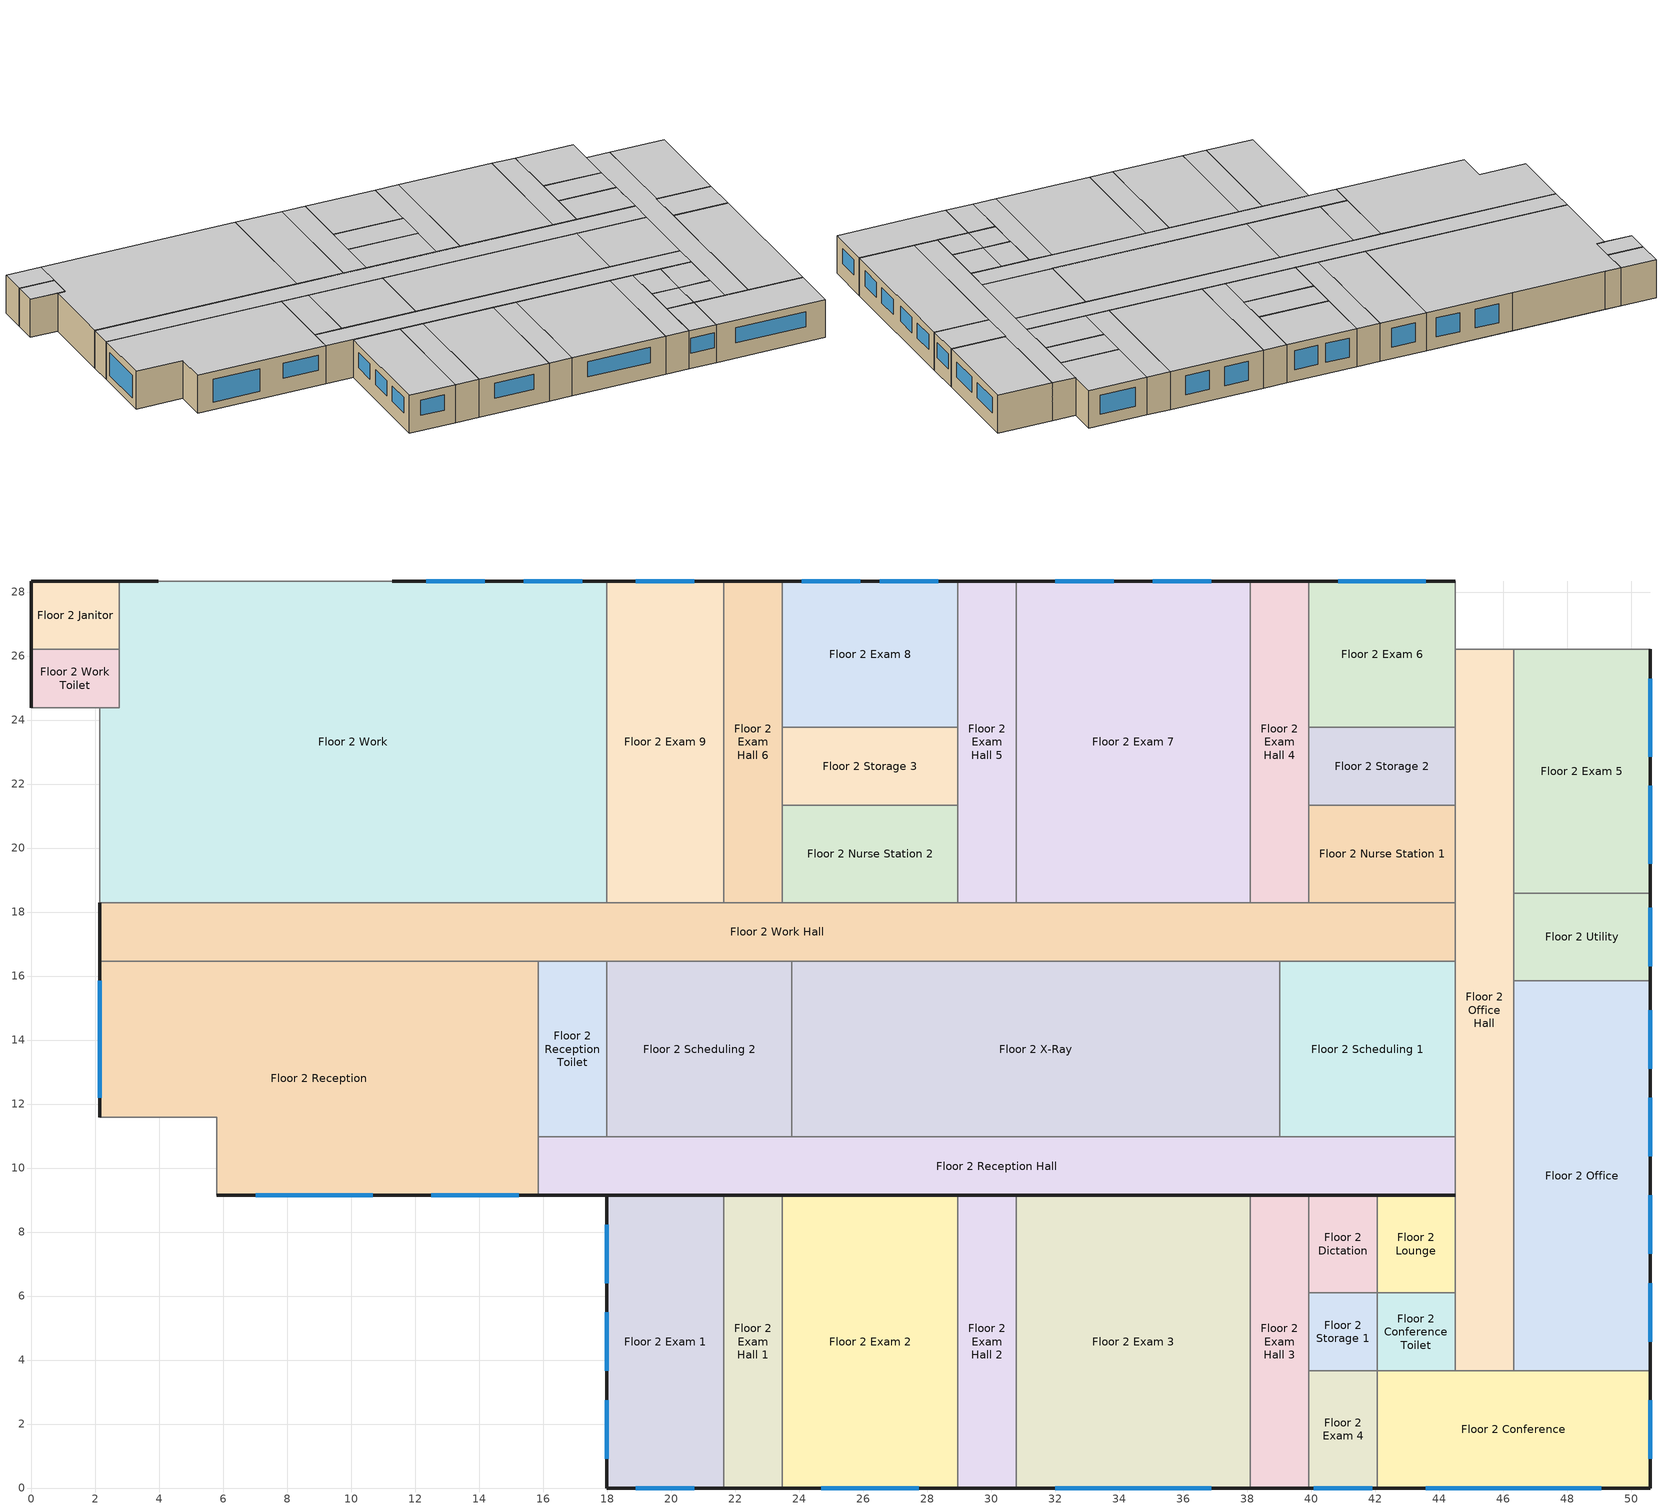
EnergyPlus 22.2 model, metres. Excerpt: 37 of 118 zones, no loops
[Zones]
Floor 2 Work Hall
 floor adiabatic (INT-FLOOR-TOPSIDE): 2.13,16.46 2.13,18.29 44.5,18.29 44.5,16.46 z3.05
 wall outside (Steel Frame Non-res Ext Wall): 2.13,18.29 2.13,16.46 z3.05:6.1
 wall adiabatic (int-walls): 2.13,16.46 44.5,16.46 44.5,18.29 2.13,18.29 z3.05:6.1
 ceiling adiabatic (INT-FLOOR-UNDERSIDE): 44.5,16.46 44.5,18.29 2.13,18.29 2.13,16.46 z6.1
Floor 2 Storage 2
 floor adiabatic (INT-FLOOR-TOPSIDE): 44.5,23.77 44.5,21.34 39.93,21.34 39.93,23.77 z3.05
 wall adiabatic (int-walls): 44.5,21.34 44.5,23.77 39.93,23.77 39.93,21.34 44.5,21.34 z3.05:6.1
 ceiling adiabatic (INT-FLOOR-UNDERSIDE): 44.5,23.77 39.93,23.77 39.93,21.34 44.5,21.34 z6.1
Floor 2 Storage 3
 floor adiabatic (INT-FLOOR-TOPSIDE): 28.96,21.34 23.47,21.34 23.47,23.77 28.96,23.77 z3.05
 wall adiabatic (int-walls): 23.47,23.77 23.47,21.34 28.96,21.34 28.96,23.77 23.47,23.77 z3.05:6.1
 ceiling adiabatic (INT-FLOOR-UNDERSIDE): 23.47,21.34 28.96,21.34 28.96,23.77 23.47,23.77 z6.1
Floor 2 Exam 6
 floor adiabatic (INT-FLOOR-TOPSIDE): 39.93,23.77 39.93,28.35 44.5,28.35 44.5,23.77 z3.05
 wall outside (Steel Frame Non-res Ext Wall): 44.5,28.35 39.93,28.35 z3.05:6.1
 wall adiabatic (int-walls): 39.93,28.35 39.93,23.77 44.5,23.77 44.5,26.21 z3.05:6.1
 wall to NE Stair (int-walls): 44.5,26.21 44.5,28.35 z3.05:6.1
 window (Window Non-res Fixed): 43.59,28.35 40.84,28.35 z3.96:5.49
 ceiling adiabatic (INT-FLOOR-UNDERSIDE): 39.93,23.77 44.5,23.77 44.5,28.35 39.93,28.35 z6.1
Floor 2 Reception Toilet
 floor adiabatic (INT-FLOOR-TOPSIDE): 17.98,16.46 17.98,10.97 15.85,10.97 15.85,16.46 z3.05
 wall adiabatic (int-walls): 17.98,10.97 17.98,16.46 15.85,16.46 15.85,10.97 17.98,10.97 z3.05:6.1
 ceiling adiabatic (INT-FLOOR-UNDERSIDE): 15.85,16.46 15.85,10.97 17.98,10.97 17.98,16.46 z6.1
Floor 2 Dictation
 floor adiabatic (INT-FLOOR-TOPSIDE): 42.06,6.1 39.93,6.1 39.93,9.14 42.06,9.14 z3.05
 wall adiabatic (int-walls): 39.93,6.1 42.06,6.1 42.06,9.14 39.93,9.14 39.93,6.1 z3.05:6.1
 ceiling adiabatic (INT-FLOOR-UNDERSIDE): 39.93,6.1 42.06,6.1 42.06,9.14 39.93,9.14 z6.1
Floor 2 Exam Hall 5
 floor adiabatic (INT-FLOOR-TOPSIDE): 28.96,18.29 28.96,28.35 30.78,28.35 30.78,18.29 z3.05
 wall outside (Steel Frame Non-res Ext Wall): 30.78,28.35 28.96,28.35 z3.05:6.1
 wall adiabatic (int-walls): 28.96,28.35 28.96,18.29 30.78,18.29 30.78,28.35 z3.05:6.1
 ceiling adiabatic (INT-FLOOR-UNDERSIDE): 28.96,18.29 30.78,18.29 30.78,28.35 28.96,28.35 z6.1
Floor 2 Exam 2
 floor adiabatic (INT-FLOOR-TOPSIDE): 23.47,9.14 28.96,9.14 28.96,0 23.47,0 z3.05
 wall outside (Steel Frame Non-res Ext Wall): 23.47,0 28.96,0 z3.05:6.1
 wall adiabatic (int-walls): 28.96,0 28.96,9.14 23.47,9.14 23.47,0 z3.05:6.1
 window (Window Non-res Fixed): 24.69,0 27.74,0 z4.27:5.49
 ceiling adiabatic (INT-FLOOR-UNDERSIDE): 28.96,0 28.96,9.14 23.47,9.14 23.47,0 z6.1
Floor 2 Conference Toilet
 floor adiabatic (INT-FLOOR-TOPSIDE): 44.5,6.1 44.5,3.66 42.06,3.66 42.06,6.1 z3.05
 wall adiabatic (int-walls): 42.06,3.66 44.5,3.66 44.5,6.1 42.06,6.1 42.06,3.66 z3.05:6.1
 ceiling adiabatic (INT-FLOOR-UNDERSIDE): 44.5,3.66 44.5,6.1 42.06,6.1 42.06,3.66 z6.1
Floor 2 Exam 3
 floor adiabatic (INT-FLOOR-TOPSIDE): 38.1,0 30.78,0 30.78,9.14 38.1,9.14 z3.05
 wall outside (Steel Frame Non-res Ext Wall): 30.78,0 38.1,0 z3.05:6.1
 wall adiabatic (int-walls): 38.1,0 38.1,9.14 30.78,9.14 30.78,0 z3.05:6.1
 window (Window Non-res Fixed): 32,0 36.88,0 z4.27:5.49
 ceiling adiabatic (INT-FLOOR-UNDERSIDE): 30.78,0 38.1,0 38.1,9.14 30.78,9.14 z6.1
Floor 2 Reception
 floor adiabatic (INT-FLOOR-TOPSIDE): 2.13,16.46 15.85,16.46 15.85,9.14 5.79,9.14 5.79,11.58 2.13,11.58 z3.05
 wall outside (Steel Frame Non-res Ext Wall): 5.79,9.14 15.85,9.14 / 2.13,16.46 2.13,11.58 z3.05:6.1
 wall to SW Stair (int-walls): 2.13,11.58 5.79,11.58 5.79,9.14 z3.05:6.1
 wall adiabatic (int-walls): 15.85,9.14 15.85,16.46 2.13,16.46 z3.05:6.1
 window (Window Non-res Fixed): 2.13,15.85 2.13,12.19 / 7.01,9.14 10.67,9.14 z3.66:5.49; 12.5,9.14 15.24,9.14 z4.27:5.49
 ceiling adiabatic (INT-FLOOR-UNDERSIDE): 2.13,16.46 2.13,11.58 5.79,11.58 5.79,9.14 15.85,9.14 15.85,16.46 z6.1
Floor 2 X-Ray
 floor adiabatic (INT-FLOOR-TOPSIDE): 23.77,10.97 23.77,16.46 39.01,16.46 39.01,10.97 z3.05
 wall adiabatic (int-walls): 39.01,16.46 23.77,16.46 23.77,10.97 39.01,10.97 39.01,16.46 z3.05:6.1
 ceiling adiabatic (INT-FLOOR-UNDERSIDE): 39.01,10.97 39.01,16.46 23.77,16.46 23.77,10.97 z6.1
Floor 2 Janitor
 floor adiabatic (INT-FLOOR-TOPSIDE): 0,26.21 0,28.35 2.74,28.35 2.74,26.21 z3.05
 wall outside (Steel Frame Non-res Ext Wall): 2.74,28.35 0,28.35 0,26.21 z3.05:6.1
 wall adiabatic (int-walls): 0,26.21 2.74,26.21 2.74,28.35 z3.05:6.1
 ceiling adiabatic (INT-FLOOR-UNDERSIDE): 0,28.35 0,26.21 2.74,26.21 2.74,28.35 z6.1
Floor 2 Utility
 floor adiabatic (INT-FLOOR-TOPSIDE): 46.33,18.59 50.6,18.59 50.6,15.85 46.33,15.85 z3.05
 wall outside (Steel Frame Non-res Ext Wall): 50.6,15.85 50.6,18.59 z3.05:6.1
 wall adiabatic (int-walls): 50.6,18.59 46.33,18.59 46.33,15.85 50.6,15.85 z3.05:6.1
 window (Window Non-res Fixed): 50.6,16.31 50.6,18.14 z4.27:5.49
 ceiling adiabatic (INT-FLOOR-UNDERSIDE): 50.6,18.59 46.33,18.59 46.33,15.85 50.6,15.85 z6.1
Floor 2 Office
 floor adiabatic (INT-FLOOR-TOPSIDE): 50.6,15.85 50.6,3.66 46.33,3.66 46.33,15.85 z3.05
 wall outside (Steel Frame Non-res Ext Wall): 50.6,3.66 50.6,15.85 z3.05:6.1
 wall adiabatic (int-walls): 50.6,15.85 46.33,15.85 46.33,3.66 50.6,3.66 z3.05:6.1
 window (Window Non-res Fixed): 50.6,7.32 50.6,9.14 z4.25:5.47; 50.6,10.36 50.6,12.19 / 50.6,4.57 50.6,6.4 / 50.6,13.11 50.6,14.94 z4.27:5.49
 ceiling adiabatic (INT-FLOOR-UNDERSIDE): 46.33,3.66 50.6,3.66 50.6,15.85 46.33,15.85 z6.1
Floor 2 Work Toilet
 floor adiabatic (INT-FLOOR-TOPSIDE): 0,24.38 0,26.21 2.74,26.21 2.74,24.38 z3.05
 wall outside (Steel Frame Non-res Ext Wall): 0,26.21 0,24.38 z3.05:6.1
 wall adiabatic (int-walls): 2.13,24.38 2.74,24.38 2.74,26.21 0,26.21 z3.05:6.1
 wall to NW Elevator (int-walls): 0,24.38 2.13,24.38 z3.05:6.1
 ceiling adiabatic (INT-FLOOR-UNDERSIDE): 0,24.38 2.74,24.38 2.74,26.21 0,26.21 z6.1
Floor 2 Exam Hall 2
 floor adiabatic (INT-FLOOR-TOPSIDE): 28.96,0 28.96,9.14 30.78,9.14 30.78,0 z3.05
 wall outside (Steel Frame Non-res Ext Wall): 28.96,0 30.78,0 z3.05:6.1
 wall adiabatic (int-walls): 30.78,0 30.78,9.14 28.96,9.14 28.96,0 z3.05:6.1
 ceiling adiabatic (INT-FLOOR-UNDERSIDE): 30.78,9.14 28.96,9.14 28.96,0 30.78,0 z6.1
Floor 2 Lounge
 floor adiabatic (INT-FLOOR-TOPSIDE): 44.5,9.14 44.5,6.1 42.06,6.1 42.06,9.14 z3.05
 wall adiabatic (int-walls): 44.5,9.14 42.06,9.14 42.06,6.1 44.5,6.1 44.5,9.14 z3.05:6.1
 ceiling adiabatic (INT-FLOOR-UNDERSIDE): 44.5,6.1 44.5,9.14 42.06,9.14 42.06,6.1 z6.1
Floor 2 Work
 floor adiabatic (INT-FLOOR-TOPSIDE): 17.98,28.35 17.98,18.29 2.13,18.29 2.13,24.38 2.74,24.38 2.74,28.35 z3.05
 wall outside (Steel Frame Non-res Ext Wall): 17.98,28.35 11.28,28.35 / 3.96,28.35 2.74,28.35 z3.05:6.1
 wall adiabatic (int-walls): 2.74,28.35 2.74,24.38 2.13,24.38 / 2.13,18.29 17.98,18.29 17.98,28.35 z3.05:6.1
 wall to NW Elevator (int-walls): 2.13,24.38 2.13,18.29 z3.05:6.1
 wall to NW Stair (int-walls): 11.28,28.35 3.96,28.35 z3.05:6.1
 window (Window Non-res Fixed): 17.22,28.35 15.39,28.35 / 14.17,28.35 12.34,28.35 z3.96:5.49
 ceiling adiabatic (INT-FLOOR-UNDERSIDE): 2.13,18.29 17.98,18.29 17.98,28.35 2.74,28.35 2.74,24.38 2.13,24.38 z6.1
Floor 2 Exam 4
 floor adiabatic (INT-FLOOR-TOPSIDE): 42.06,0 39.93,0 39.93,3.66 42.06,3.66 z3.05
 wall outside (Steel Frame Non-res Ext Wall): 39.93,0 42.06,0 z3.05:6.1
 wall adiabatic (int-walls): 42.06,0 42.06,3.66 39.93,3.66 39.93,0 z3.05:6.1
 window (Window Non-res Fixed): 40.08,0 41.91,0 z4.27:5.49
 ceiling adiabatic (INT-FLOOR-UNDERSIDE): 39.93,0 42.06,0 42.06,3.66 39.93,3.66 z6.1
Floor 2 Nurse Station 1
 floor adiabatic (INT-FLOOR-TOPSIDE): 44.5,18.29 39.93,18.29 39.93,21.34 44.5,21.34 z3.05
 wall adiabatic (int-walls): 39.93,21.34 39.93,18.29 44.5,18.29 44.5,21.34 39.93,21.34 z3.05:6.1
 ceiling adiabatic (INT-FLOOR-UNDERSIDE): 39.93,21.34 39.93,18.29 44.5,18.29 44.5,21.34 z6.1
Floor 2 Scheduling 2
 floor adiabatic (INT-FLOOR-TOPSIDE): 17.98,16.46 23.77,16.46 23.77,10.97 17.98,10.97 z3.05
 wall adiabatic (int-walls): 17.98,10.97 23.77,10.97 23.77,16.46 17.98,16.46 17.98,10.97 z3.05:6.1
 ceiling adiabatic (INT-FLOOR-UNDERSIDE): 17.98,10.97 23.77,10.97 23.77,16.46 17.98,16.46 z6.1
Floor 2 Exam 9
 floor adiabatic (INT-FLOOR-TOPSIDE): 17.98,28.35 21.64,28.35 21.64,18.29 17.98,18.29 z3.05
 wall outside (Steel Frame Non-res Ext Wall): 21.64,28.35 17.98,28.35 z3.05:6.1
 wall adiabatic (int-walls): 17.98,28.35 17.98,18.29 21.64,18.29 21.64,28.35 z3.05:6.1
 window (Window Non-res Fixed): 20.73,28.35 18.9,28.35 z3.96:5.49
 ceiling adiabatic (INT-FLOOR-UNDERSIDE): 17.98,28.35 17.98,18.29 21.64,18.29 21.64,28.35 z6.1
Floor 2 Nurse Station 2
 floor adiabatic (INT-FLOOR-TOPSIDE): 28.96,21.34 28.96,18.29 23.47,18.29 23.47,21.34 z3.05
 wall adiabatic (int-walls): 23.47,18.29 28.96,18.29 28.96,21.34 23.47,21.34 23.47,18.29 z3.05:6.1
 ceiling adiabatic (INT-FLOOR-UNDERSIDE): 28.96,21.34 23.47,21.34 23.47,18.29 28.96,18.29 z6.1
Floor 2 Exam 8
 floor adiabatic (INT-FLOOR-TOPSIDE): 28.96,28.35 28.96,23.77 23.47,23.77 23.47,28.35 z3.05
 wall outside (Steel Frame Non-res Ext Wall): 28.96,28.35 23.47,28.35 z3.05:6.1
 wall adiabatic (int-walls): 23.47,28.35 23.47,23.77 28.96,23.77 28.96,28.35 z3.05:6.1
 window (Window Non-res Fixed): 25.91,28.35 24.08,28.35 / 28.35,28.35 26.52,28.35 z3.96:5.49
 ceiling adiabatic (INT-FLOOR-UNDERSIDE): 28.96,23.77 28.96,28.35 23.47,28.35 23.47,23.77 z6.1
Floor 2 Exam Hall 3
 floor adiabatic (INT-FLOOR-TOPSIDE): 39.93,0 38.1,0 38.1,9.14 39.93,9.14 z3.05
 wall outside (Steel Frame Non-res Ext Wall): 38.1,0 39.93,0 z3.05:6.1
 wall adiabatic (int-walls): 39.93,0 39.93,9.14 38.1,9.14 38.1,0 z3.05:6.1
 ceiling adiabatic (INT-FLOOR-UNDERSIDE): 39.93,9.14 38.1,9.14 38.1,0 39.93,0 z6.1
Floor 2 Reception Hall
 floor adiabatic (INT-FLOOR-TOPSIDE): 15.85,10.97 44.5,10.97 44.5,9.14 15.85,9.14 z3.05
 wall outside (Steel Frame Non-res Ext Wall): 15.85,9.14 44.5,9.14 z3.05:6.1
 wall adiabatic (int-walls): 44.5,9.14 44.5,10.97 15.85,10.97 15.85,9.14 z3.05:6.1
 ceiling adiabatic (INT-FLOOR-UNDERSIDE): 15.85,9.14 44.5,9.14 44.5,10.97 15.85,10.97 z6.1
Floor 2 Conference
 floor adiabatic (INT-FLOOR-TOPSIDE): 42.06,3.66 50.6,3.66 50.6,0 42.06,0 z3.05
 wall outside (Steel Frame Non-res Ext Wall): 42.06,0 50.6,0 50.6,3.66 z3.05:6.1
 wall adiabatic (int-walls): 50.6,3.66 42.06,3.66 42.06,0 z3.05:6.1
 window (Window Non-res Fixed): 43.59,0 49.07,0 / 50.6,0.91 50.6,2.74 z4.27:5.49
 ceiling adiabatic (INT-FLOOR-UNDERSIDE): 42.06,3.66 42.06,0 50.6,0 50.6,3.66 z6.1
Floor 2 Scheduling 1
 floor adiabatic (INT-FLOOR-TOPSIDE): 44.5,10.97 39.01,10.97 39.01,16.46 44.5,16.46 z3.05
 wall adiabatic (int-walls): 44.5,16.46 39.01,16.46 39.01,10.97 44.5,10.97 44.5,16.46 z3.05:6.1
 ceiling adiabatic (INT-FLOOR-UNDERSIDE): 44.5,10.97 44.5,16.46 39.01,16.46 39.01,10.97 z6.1
Floor 2 Exam Hall 1
 floor adiabatic (INT-FLOOR-TOPSIDE): 21.64,9.14 23.47,9.14 23.47,0 21.64,0 z3.05
 wall outside (Steel Frame Non-res Ext Wall): 21.64,0 23.47,0 z3.05:6.1
 wall adiabatic (int-walls): 23.47,0 23.47,9.14 21.64,9.14 21.64,0 z3.05:6.1
 ceiling adiabatic (INT-FLOOR-UNDERSIDE): 23.47,9.14 21.64,9.14 21.64,0 23.47,0 z6.1
Floor 2 Exam Hall 6
 floor adiabatic (INT-FLOOR-TOPSIDE): 21.64,28.35 23.47,28.35 23.47,18.29 21.64,18.29 z3.05
 wall outside (Steel Frame Non-res Ext Wall): 23.47,28.35 21.64,28.35 z3.05:6.1
 wall adiabatic (int-walls): 21.64,28.35 21.64,18.29 23.47,18.29 23.47,28.35 z3.05:6.1
 ceiling adiabatic (INT-FLOOR-UNDERSIDE): 23.47,28.35 21.64,28.35 21.64,18.29 23.47,18.29 z6.1
Floor 2 Exam 1
 floor adiabatic (INT-FLOOR-TOPSIDE): 17.98,9.14 21.64,9.14 21.64,0 17.98,0 z3.05
 wall outside (Steel Frame Non-res Ext Wall): 17.98,9.14 17.98,0 21.64,0 z3.05:6.1
 wall adiabatic (int-walls): 21.64,0 21.64,9.14 17.98,9.14 z3.05:6.1
 window (Window Non-res Fixed): 17.98,2.74 17.98,0.91 / 17.98,8.23 17.98,6.4 / 17.98,5.49 17.98,3.66 / 18.9,0 20.73,0 z4.27:5.49
 ceiling adiabatic (INT-FLOOR-UNDERSIDE): 21.64,0 21.64,9.14 17.98,9.14 17.98,0 z6.1
Floor 2 Office Hall
 floor adiabatic (INT-FLOOR-TOPSIDE): 44.5,3.66 44.5,26.21 46.33,26.21 46.33,3.66 z3.05
 wall adiabatic (int-walls): 44.5,26.21 44.5,3.66 46.33,3.66 46.33,26.21 z3.05:6.1
 wall to NE Stair (int-walls): 46.33,26.21 44.5,26.21 z3.05:6.1
 ceiling adiabatic (INT-FLOOR-UNDERSIDE): 46.33,3.66 46.33,26.21 44.5,26.21 44.5,3.66 z6.1
Floor 2 Exam 5
 floor adiabatic (INT-FLOOR-TOPSIDE): 46.33,18.59 46.33,26.21 50.6,26.21 50.6,18.59 z3.05
 wall outside (Steel Frame Non-res Ext Wall): 50.6,18.59 50.6,26.21 z3.05:6.1
 wall adiabatic (int-walls): 46.33,26.21 46.33,18.59 50.6,18.59 z3.05:6.1
 wall to NE Stair (int-walls): 50.6,26.21 46.33,26.21 z3.05:6.1
 window (Window Non-res Fixed): 50.6,22.86 50.6,25.3 / 50.6,19.51 50.6,21.95 z4.27:5.49
 ceiling adiabatic (INT-FLOOR-UNDERSIDE): 50.6,26.21 46.33,26.21 46.33,18.59 50.6,18.59 z6.1
Floor 2 Storage 1
 floor adiabatic (INT-FLOOR-TOPSIDE): 39.93,6.1 42.06,6.1 42.06,3.66 39.93,3.66 z3.05
 wall adiabatic (int-walls): 42.06,3.66 42.06,6.1 39.93,6.1 39.93,3.66 42.06,3.66 z3.05:6.1
 ceiling adiabatic (INT-FLOOR-UNDERSIDE): 42.06,6.1 39.93,6.1 39.93,3.66 42.06,3.66 z6.1
Floor 2 Exam Hall 4
 floor adiabatic (INT-FLOOR-TOPSIDE): 38.1,18.29 38.1,28.35 39.93,28.35 39.93,18.29 z3.05
 wall outside (Steel Frame Non-res Ext Wall): 39.93,28.35 38.1,28.35 z3.05:6.1
 wall adiabatic (int-walls): 38.1,28.35 38.1,18.29 39.93,18.29 39.93,28.35 z3.05:6.1
 ceiling adiabatic (INT-FLOOR-UNDERSIDE): 38.1,18.29 39.93,18.29 39.93,28.35 38.1,28.35 z6.1
Floor 2 Exam 7
 floor adiabatic (INT-FLOOR-TOPSIDE): 30.78,28.35 38.1,28.35 38.1,18.29 30.78,18.29 z3.05
 wall outside (Steel Frame Non-res Ext Wall): 38.1,28.35 30.78,28.35 z3.05:6.1
 wall adiabatic (int-walls): 30.78,28.35 30.78,18.29 38.1,18.29 38.1,28.35 z3.05:6.1
 window (Window Non-res Fixed): 36.88,28.35 35.05,28.35 / 33.83,28.35 32,28.35 z3.96:5.49
 ceiling adiabatic (INT-FLOOR-UNDERSIDE): 30.78,18.29 38.1,18.29 38.1,28.35 30.78,28.35 z6.1
[Building]
Ref Bldg OutPatient New2004_v1.3_5.0: Loads convergence tolerance value=0.04; Maximum number of warmup days=25; Minimum number of warmup days=6; North axis=0; Solar distribution=FullInteriorAndExterior; Temperature convergence tolerance value=0.2; Terrain=City
[Site:GroundTemperature:BuildingSurface]
19.527, 19.502, 19.536, 19.598, 20.002, 21.64, 22.225, 22.375, 21.449, 20.121, 19.802, 19.633
[Site:Location]
USA IL-CHICAGO-OHARE: Elevation=190; Latitude=41.77; Longitude=-87.75; Time zone=-6
[Site:WaterMainsTemperature]
Annual average outdoor air temperature=9.69; Calculation method=Correlation; Maximum difference in monthly average outdoor air temperatures=28.1
[SizingPeriod:DesignDay] Barometric pressure=99063; Day of month=21; Daylight saving time indicator=No; Humidity condition type=WetBulb; Rain indicator=No; Snow indicator=No; Solar model indicator=ASHRAEClearSky
Name | Daily dry bulb temperature range | Day type | Maximum dry bulb temperature | Month | Sky clearness | Wetbulb or dewpoint at maximum dry bulb | Wind direction | Wind speed
CHICAGO Ann Clg .4% Condns WB=>MDB | 10.7 | SummerDesignDay | 31.2 | 7 | 1 | 25.5 | 230 | 5.3
CHICAGO Ann Htg 99.6% Condns DB | 0 | WinterDesignDay | -20.6 | 1 | 0 | -20.6 | 270 | 4.9
[Construction]
INT-FLOOR-TOPSIDE: MAT-CC05 4 HW CONCRETE, CP02 CARPET PAD
INT-FLOOR-UNDERSIDE: CP02 CARPET PAD, MAT-CC05 4 HW CONCRETE
InteriorFurnishings: Std Wood 6inch
Steel Frame Non-res Ext Wall: Wood Siding, Steel Frame NonRes Wall Insulation, 1/2IN Gypsum
Window Non-res Fixed: NonRes Fixed Assembly Window
int-walls: 1/2IN Gypsum, 1/2IN Gypsum
[Material] Thermal absorptance=0.9
Name | Conductivity | Density | Roughness | Solar absorptance | Specific heat | Thickness | Visible absorptance
1/2IN Gypsum | 0.16 | 784.9 | Smooth | 0.92 | 830 | 0.0127 | 0.92
MAT-CC05 4 HW CONCRETE | 1.311 | 2240 | Rough | 0.7 | 836.8 | 0.1016 | 0.7
Std Wood 6inch | 0.12 | 540 | MediumSmooth | 0.7 | 1210 | 0.15 | 0.7
Steel Frame NonRes Wall Insulation | 0.049 | 265 | MediumRough | 0.7 | 836.8 | 0.0870565 | 0.7
Wood Siding | 0.11 | 544.62 | MediumSmooth | 0.78 | 1210 | 0.01 | 0.78
[Material:NoMass]
CP02 CARPET PAD: Roughness=VeryRough; Solar absorptance=0.7; Thermal absorptance=0.9; Thermal resistance=0.2165; Visible absorptance=0.8
[WindowMaterial:SimpleGlazingSystem]
NonRes Fixed Assembly Window: Solar heat gain coefficient=0.39; U factor=3.23646
[ElectricEquipment] Fraction latent=0
Name | Design level calculation method | End use subcategory | Fraction lost | Fraction radiant | Schedule | Watts per zone floor area | Zone or zonelist or space or spacelist | Design level
Floor 2 Conference Toilet_PlugMisc_Equip | Watts/Area | General | 0.7 | 0.3 | BLDG_EQUIP_SCH | 4.31 | Floor 2 Conference Toilet
Floor 2 Conference Toilet_ZoneExhaustFans | EquipmentLevel | Zone Exhaust Fans | 1 | 0 | AHU-2_Fan_Sch |  | Floor 2 Conference Toilet | 18.6169
Floor 2 Conference_PlugMisc_Equip | Watts/Area | General | 0 | 0.5 | BLDG_EQUIP_SCH | 10.76 | Floor 2 Conference
Floor 2 Dictation_PlugMisc_Equip | Watts/Area | General | 0 | 0.5 | BLDG_EQUIP_SCH | 11.84 | Floor 2 Dictation
Floor 2 Exam 1_PlugMisc_Equip | Watts/Area | General | 0 | 0.5 | BLDG_EQUIP_SCH | 11.84 | Floor 2 Exam 1
Floor 2 Exam 2_PlugMisc_Equip | Watts/Area | General | 0 | 0.5 | BLDG_EQUIP_SCH | 11.84 | Floor 2 Exam 2
Floor 2 Exam 3_PlugMisc_Equip | Watts/Area | General | 0 | 0.5 | BLDG_EQUIP_SCH | 11.84 | Floor 2 Exam 3
Floor 2 Exam 4_PlugMisc_Equip | Watts/Area | General | 0 | 0.5 | BLDG_EQUIP_SCH | 11.84 | Floor 2 Exam 4
Floor 2 Exam 5_PlugMisc_Equip | Watts/Area | General | 0 | 0.5 | BLDG_EQUIP_SCH | 11.84 | Floor 2 Exam 5
Floor 2 Exam 6_PlugMisc_Equip | Watts/Area | General | 0 | 0.5 | BLDG_EQUIP_SCH | 11.84 | Floor 2 Exam 6
Floor 2 Exam 7_PlugMisc_Equip | Watts/Area | General | 0 | 0.5 | BLDG_EQUIP_SCH | 11.84 | Floor 2 Exam 7
Floor 2 Exam 8_PlugMisc_Equip | Watts/Area | General | 0 | 0.5 | BLDG_EQUIP_SCH | 11.84 | Floor 2 Exam 8
Floor 2 Exam 9_PlugMisc_Equip | Watts/Area | General | 0 | 0.5 | BLDG_EQUIP_SCH | 11.84 | Floor 2 Exam 9
Floor 2 Exam Hall 1_PlugMisc_Equip | Watts/Area | General | 0 | 0.5 | BLDG_EQUIP_SCH | 4.31 | Floor 2 Exam Hall 1
Floor 2 Exam Hall 2_PlugMisc_Equip | Watts/Area | General | 0 | 0.5 | BLDG_EQUIP_SCH | 4.31 | Floor 2 Exam Hall 2
Floor 2 Exam Hall 3_PlugMisc_Equip | Watts/Area | General | 0 | 0.5 | BLDG_EQUIP_SCH | 4.31 | Floor 2 Exam Hall 3
Floor 2 Exam Hall 4_PlugMisc_Equip | Watts/Area | General | 0 | 0.5 | BLDG_EQUIP_SCH | 4.31 | Floor 2 Exam Hall 4
Floor 2 Exam Hall 5_PlugMisc_Equip | Watts/Area | General | 0 | 0.5 | BLDG_EQUIP_SCH | 4.31 | Floor 2 Exam Hall 5
Floor 2 Exam Hall 6_PlugMisc_Equip | Watts/Area | General | 0 | 0.5 | BLDG_EQUIP_SCH | 4.31 | Floor 2 Exam Hall 6
Floor 2 Lounge_PlugMisc_Equip | Watts/Area | General | 0 | 0.5 | BLDG_EQUIP_SCH | 32.29 | Floor 2 Lounge
Floor 2 Nurse Station 1_PlugMisc_Equip | Watts/Area | General | 0 | 0.5 | BLDG_EQUIP_SCH | 21.53 | Floor 2 Nurse Station 1
Floor 2 Nurse Station 2_PlugMisc_Equip | Watts/Area | General | 0 | 0.5 | BLDG_EQUIP_SCH | 21.53 | Floor 2 Nurse Station 2
Floor 2 Office Hall_PlugMisc_Equip | Watts/Area | General | 0 | 0.5 | BLDG_EQUIP_SCH | 4.31 | Floor 2 Office Hall
Floor 2 Office_PlugMisc_Equip | Watts/Area | General | 0 | 0.5 | BLDG_EQUIP_SCH | 11.84 | Floor 2 Office
Floor 2 Reception Hall_PlugMisc_Equip | Watts/Area | General | 0 | 0.5 | BLDG_EQUIP_SCH | 4.31 | Floor 2 Reception Hall
Floor 2 Reception Toilet_PlugMisc_Equip | Watts/Area | General | 0.7 | 0.3 | BLDG_EQUIP_SCH | 4.31 | Floor 2 Reception Toilet
Floor 2 Reception Toilet_ZoneExhaustFans | EquipmentLevel | Zone Exhaust Fans | 1 | 0 | AHU-2_Fan_Sch |  | Floor 2 Reception Toilet | 36.6531
Floor 2 Reception_PlugMisc_Equip | Watts/Area | General | 0 | 0.5 | BLDG_EQUIP_SCH | 11.84 | Floor 2 Reception
Floor 2 Scheduling 1_PlugMisc_Equip | Watts/Area | General | 0 | 0.5 | BLDG_EQUIP_SCH | 11.84 | Floor 2 Scheduling 1
Floor 2 Scheduling 2_PlugMisc_Equip | Watts/Area | General | 0 | 0.5 | BLDG_EQUIP_SCH | 11.84 | Floor 2 Scheduling 2
Floor 2 Utility_PlugMisc_Equip | Watts/Area | General | 0.7 | 0.3 | BLDG_EQUIP_SCH | 1.08 | Floor 2 Utility
Floor 2 Work Hall_PlugMisc_Equip | Watts/Area | General | 0 | 0.5 | BLDG_EQUIP_SCH | 4.31 | Floor 2 Work Hall
Floor 2 Work Toilet_PlugMisc_Equip | Watts/Area | General | 0.7 | 0.3 | BLDG_EQUIP_SCH | 4.31 | Floor 2 Work Toilet
Floor 2 Work Toilet_ZoneExhaustFans | EquipmentLevel | Zone Exhaust Fans | 1 | 0 | AHU-2_Fan_Sch |  | Floor 2 Work Toilet | 15.7101
Floor 2 Work_PlugMisc_Equip | Watts/Area | General | 0 | 0.5 | BLDG_EQUIP_SCH | 11.84 | Floor 2 Work
Floor 2 X-Ray_PlugMisc_Equip | EquipmentLevel | General | 0 | 0.5 | RADIOLOGY_EQUIP_SCH |  | Floor 2 X-Ray | 1172.3
[Exterior:Lights]
Exterior Facade Lighting: Control option=AstronomicalClock; Design level=14095; End use subcategory=Exterior Facade Lighting; Schedule=ALWAYS_ON
[InternalMass] Construction=InteriorFurnishings
Name | Zone or zonelist | Surface area
Floor 2 Conference Internal Mass | Floor 2 Conference | 62.4308
Floor 2 Conference Toilet Internal Mass | Floor 2 Conference Toilet | 11.8916
Floor 2 Dictation Internal Mass | Floor 2 Dictation | 13.0064
Floor 2 Exam 1 Internal Mass | Floor 2 Exam 1 | 66.8902
Floor 2 Exam 2 Internal Mass | Floor 2 Exam 2 | 100.3353
Floor 2 Exam 3 Internal Mass | Floor 2 Exam 3 | 133.7804
Floor 2 Exam 4 Internal Mass | Floor 2 Exam 4 | 15.6077
Floor 2 Exam 5 Internal Mass | Floor 2 Exam 5 | 65.0321
Floor 2 Exam 6 Internal Mass | Floor 2 Exam 6 | 41.8064
Floor 2 Exam 7 Internal Mass | Floor 2 Exam 7 | 147.1584
Floor 2 Exam 8 Internal Mass | Floor 2 Exam 8 | 50.1676
Floor 2 Exam 9 Internal Mass | Floor 2 Exam 9 | 73.5792
Floor 2 Exam Hall 1 Internal Mass | Floor 2 Exam Hall 1 | 33.4451
Floor 2 Exam Hall 2 Internal Mass | Floor 2 Exam Hall 2 | 33.4451
Floor 2 Exam Hall 3 Internal Mass | Floor 2 Exam Hall 3 | 33.4451
Floor 2 Exam Hall 4 Internal Mass | Floor 2 Exam Hall 4 | 36.7896
Floor 2 Exam Hall 5 Internal Mass | Floor 2 Exam Hall 5 | 36.7896
Floor 2 Exam Hall 6 Internal Mass | Floor 2 Exam Hall 6 | 36.7896
Floor 2 Janitor Internal Mass | Floor 2 Janitor | 11.7058
Floor 2 Lounge Internal Mass | Floor 2 Lounge | 14.8645
Floor 2 Nurse Station 1 Internal Mass | Floor 2 Nurse Station 1 | 27.8709
Floor 2 Nurse Station 2 Internal Mass | Floor 2 Nurse Station 2 | 33.4451
Floor 2 Office Hall Internal Mass | Floor 2 Office Hall | 82.4979
Floor 2 Office Internal Mass | Floor 2 Office | 104.0514
Floor 2 Reception Hall Internal Mass | Floor 2 Reception Hall | 104.7946
Floor 2 Reception Internal Mass | Floor 2 Reception | 182.8332
Floor 2 Reception Toilet Internal Mass | Floor 2 Reception Toilet | 23.4116
Floor 2 Scheduling 1 Internal Mass | Floor 2 Scheduling 1 | 60.2012
Floor 2 Scheduling 2 Internal Mass | Floor 2 Scheduling 2 | 63.5457
Floor 2 Storage 1 Internal Mass | Floor 2 Storage 1 | 10.4051
Floor 2 Storage 2 Internal Mass | Floor 2 Storage 2 | 22.2967
Floor 2 Storage 3 Internal Mass | Floor 2 Storage 3 | 26.7561
Floor 2 Utility Internal Mass | Floor 2 Utility | 23.4116
Floor 2 Work Hall Internal Mass | Floor 2 Work Hall | 154.9623
Floor 2 Work Internal Mass | Floor 2 Work | 314.0123
Floor 2 Work Toilet Internal Mass | Floor 2 Work Toilet | 10.0335
Floor 2 X-Ray Internal Mass | Floor 2 X-Ray | 167.2255
[Lights] Design level calculation method=Watts/Area; End use subcategory=General; Fraction radiant=0.7; Fraction replaceable=1; Fraction visible=0.2; Return air fraction=0; Return air fraction calculated from plenum temperature=No; Schedule=BLDG_LIGHT_SCH
Name | Watts per zone floor area | Zone or zonelist or space or spacelist
Floor 2 Conference Toilet_Lights | 9.69 | Floor 2 Conference Toilet
Floor 2 Conference_Lights | 13.99 | Floor 2 Conference
Floor 2 Dictation_Lights | 11.84 | Floor 2 Dictation
Floor 2 Exam 1_Lights | 16.15 | Floor 2 Exam 1
Floor 2 Exam 2_Lights | 16.15 | Floor 2 Exam 2
Floor 2 Exam 3_Lights | 16.15 | Floor 2 Exam 3
Floor 2 Exam 4_Lights | 16.15 | Floor 2 Exam 4
Floor 2 Exam 5_Lights | 16.15 | Floor 2 Exam 5
Floor 2 Exam 6_Lights | 16.15 | Floor 2 Exam 6
Floor 2 Exam 7_Lights | 16.15 | Floor 2 Exam 7
Floor 2 Exam 8_Lights | 16.15 | Floor 2 Exam 8
Floor 2 Exam 9_Lights | 16.15 | Floor 2 Exam 9
Floor 2 Exam Hall 1_Lights | 10.76 | Floor 2 Exam Hall 1
Floor 2 Exam Hall 2_Lights | 10.76 | Floor 2 Exam Hall 2
Floor 2 Exam Hall 3_Lights | 10.76 | Floor 2 Exam Hall 3
Floor 2 Exam Hall 4_Lights | 10.76 | Floor 2 Exam Hall 4
Floor 2 Exam Hall 5_Lights | 10.76 | Floor 2 Exam Hall 5
Floor 2 Exam Hall 6_Lights | 10.76 | Floor 2 Exam Hall 6
Floor 2 Janitor_Lights | 9.69 | Floor 2 Janitor
Floor 2 Lounge_Lights | 8.61 | Floor 2 Lounge
Floor 2 Nurse Station 1_Lights | 10.76 | Floor 2 Nurse Station 1
Floor 2 Nurse Station 2_Lights | 10.76 | Floor 2 Nurse Station 2
Floor 2 Office Hall_Lights | 10.76 | Floor 2 Office Hall
Floor 2 Office_Lights | 11.84 | Floor 2 Office
Floor 2 Reception Hall_Lights | 10.76 | Floor 2 Reception Hall
Floor 2 Reception Toilet_Lights | 9.69 | Floor 2 Reception Toilet
Floor 2 Reception_Lights | 13.99 | Floor 2 Reception
Floor 2 Scheduling 1_Lights | 11.84 | Floor 2 Scheduling 1
Floor 2 Scheduling 2_Lights | 11.84 | Floor 2 Scheduling 2
Floor 2 Storage 1_Lights | 9.69 | Floor 2 Storage 1
Floor 2 Storage 2_Lights | 9.69 | Floor 2 Storage 2
Floor 2 Storage 3_Lights | 9.69 | Floor 2 Storage 3
Floor 2 Utility_Lights | 9.69 | Floor 2 Utility
Floor 2 Work Hall_Lights | 10.76 | Floor 2 Work Hall
Floor 2 Work Toilet_Lights | 9.69 | Floor 2 Work Toilet
Floor 2 Work_Lights | 11.84 | Floor 2 Work
Floor 2 X-Ray_Lights | 4.31 | Floor 2 X-Ray
[People] Activity level schedule=ACTIVITY_SCH; Air velocity schedule=AIR_VELO_SCH; Clothing insulation calculation method=ClothingInsulationSchedule; Clothing insulation schedule=CLOTHING_SCH; Enable ashrae 55 comfort warnings=No; Fraction radiant=0.3; Mean radiant temperature calculation type=ZoneAveraged; Number of people calculation method=Area/Person; Number of people schedule=BLDG_OCC_SCH; Sensible heat fraction=Autocalculate; Thermal comfort model 1 type=Fanger; Work efficiency schedule=WORK_EFF_SCH
Name | Floor area per person | Zone or zonelist or space or spacelist
Floor 2 Conference People | 2 | Floor 2 Conference
Floor 2 Dictation People | 20 | Floor 2 Dictation
Floor 2 Exam 1 People | 5 | Floor 2 Exam 1
Floor 2 Exam 2 People | 5 | Floor 2 Exam 2
Floor 2 Exam 3 People | 5 | Floor 2 Exam 3
Floor 2 Exam 4 People | 5 | Floor 2 Exam 4
Floor 2 Exam 5 People | 5 | Floor 2 Exam 5
Floor 2 Exam 6 People | 5 | Floor 2 Exam 6
Floor 2 Exam 7 People | 5 | Floor 2 Exam 7
Floor 2 Exam 8 People | 5 | Floor 2 Exam 8
Floor 2 Exam 9 People | 5 | Floor 2 Exam 9
Floor 2 Lounge People | 6.67 | Floor 2 Lounge
Floor 2 Nurse Station 1 People | 5 | Floor 2 Nurse Station 1
Floor 2 Nurse Station 2 People | 5 | Floor 2 Nurse Station 2
Floor 2 Office People | 20 | Floor 2 Office
Floor 2 Reception People | 3.33 | Floor 2 Reception
Floor 2 Scheduling 1 People | 20 | Floor 2 Scheduling 1
Floor 2 Scheduling 2 People | 20 | Floor 2 Scheduling 2
Floor 2 Work People | 20 | Floor 2 Work
Floor 2 X-Ray People | 5 | Floor 2 X-Ray
[Zone] Floor area=Autocalculate; Multiplier=1; Part of total floor area=Yes; Type=1
Floor 2 Conference; Floor 2 Conference Toilet; Floor 2 Dictation; Floor 2 Exam 1; Floor 2 Exam 2; Floor 2 Exam 3; Floor 2 Exam 4; Floor 2 Exam 5; Floor 2 Exam 6; Floor 2 Exam 7; Floor 2 Exam 8; Floor 2 Exam 9; Floor 2 Exam Hall 1; Floor 2 Exam Hall 2; Floor 2 Exam Hall 3; Floor 2 Exam Hall 4; Floor 2 Exam Hall 5; Floor 2 Exam Hall 6; Floor 2 Janitor; Floor 2 Lounge; Floor 2 Nurse Station 1; Floor 2 Nurse Station 2; Floor 2 Office; Floor 2 Office Hall; Floor 2 Reception; Floor 2 Reception Hall; Floor 2 Reception Toilet; Floor 2 Scheduling 1; Floor 2 Scheduling 2; Floor 2 Storage 1; Floor 2 Storage 2; Floor 2 Storage 3; Floor 2 Utility; Floor 2 Work; Floor 2 Work Hall; Floor 2 Work Toilet; Floor 2 X-Ray
[ZoneInfiltration:DesignFlowRate] Constant term coefficient=1; Design flow rate calculation method=Flow/ExteriorWallArea; Flow rate per exterior surface area=0.000302; Schedule=INFIL_SCH; Temperature term coefficient=0; Velocity squared term coefficient=0; Velocity term coefficient=0
Name | Zone or zonelist or space or spacelist
Floor 2 Conference_Infiltration | Floor 2 Conference
Floor 2 Exam 1_Infiltration | Floor 2 Exam 1
Floor 2 Exam 2_Infiltration | Floor 2 Exam 2
Floor 2 Exam 3_Infiltration | Floor 2 Exam 3
Floor 2 Exam 4_Infiltration | Floor 2 Exam 4
Floor 2 Exam 5_Infiltration | Floor 2 Exam 5
Floor 2 Exam 6_Infiltration | Floor 2 Exam 6
Floor 2 Exam 7_Infiltration | Floor 2 Exam 7
Floor 2 Exam 8_Infiltration | Floor 2 Exam 8
Floor 2 Exam 9_Infiltration | Floor 2 Exam 9
Floor 2 Janitor_Infiltration | Floor 2 Janitor
Floor 2 Office_Infiltration | Floor 2 Office
Floor 2 Reception_Infiltration | Floor 2 Reception
Floor 2 Utility_Infiltration | Floor 2 Utility
Floor 2 Work Toilet_Infiltration | Floor 2 Work Toilet
Floor 2 Work_Infiltration | Floor 2 Work
[ZoneMixing] Delta temperature=0; Schedule=AHU-2_Fan_Sch
Name | Design flow rate | Design flow rate calculation method | Source zone or space | Zone or space | Flow rate per floor area
Floor 2 Conference Toilet Transfer Air | 0.05034 | Flow/Zone | Floor 2 Conference | Floor 2 Conference Toilet
Floor 2 Janitor Transfer Air |  | Flow/Area | Floor 2 Lounge | Floor 2 Janitor | 0.00075
Floor 2 Reception Toilet Transfer Air | 0.09911 | Flow/Zone | Floor 2 Reception | Floor 2 Reception Toilet
Floor 2 Storage 1 Transfer Air |  | Flow/Area | Floor 2 Office | Floor 2 Storage 1 | 0.00075
Floor 2 Storage 2 Transfer Air |  | Flow/Area | Floor 2 Office | Floor 2 Storage 2 | 0.00075
Floor 2 Storage 3 Transfer Air |  | Flow/Area | Floor 2 Office | Floor 2 Storage 3 | 0.00075
Floor 2 Utility Transfer Air |  | Flow/Area | Floor 2 Work Hall | Floor 2 Utility | 0.00075
Floor 2 Work Toilet Transfer Air | 0.04248 | Flow/Zone | Floor 2 Work | Floor 2 Work Toilet
[Schedule:Compact]
ACTIVITY_SCH: Through: 12/31, For: AllDays, Until: 24:00, 120
AHU-2_Fan_Sch: Through: 12/31, For: Weekdays Saturday, Until: 06:00, 0, Until: 18:00, 1, Until: 24:00, 0, For: SummerDesignDay WinterDesignDay, Until: 24:00, 1, For: AllOtherDays, Until: 24:00, 0
AIR_VELO_SCH: Through: 12/31, For: AllDays, Until: 24:00, 0.2
ALWAYS_ON: Through: 12/31, For: AllDays, Until: 24:00, 1
BLDG_EQUIP_SCH: Through: 12/31, For: Weekdays SummerDesignDay, Until: 04:00, 0.3, Until: 06:00, 0.5, Until: 18:00, 1, Until: 20:00, 0.5, Until: 24:00, 0.3, For: Saturday, Until: 07:00, 0.3, Until: 09:00, 0.5, Until: 15:00, 0.8, Until: 20:00, 0.5, Until: 24:00, 0.3, For: AllOtherDays, Until: 08:00, 0.3, Until: 17:00, 0.5, Until: 24:00, 0.3
BLDG_LIGHT_SCH: Through: 12/31, For: Weekdays SummerDesignDay, Until: 04:00, 0.1, Until: 06:00, 0.3, Until: 07:00, 0.6, Until: 18:00, 0.9, Until: 20:00, 0.6, Until: 22:00, 0.3, Until: 24:00, 0.1, For: Saturday, Until: 07:00, 0.1, Until: 09:00, 0.3, Until: 15:00, 0.4, Until: 20:00, 0.3, Until: 24:00, 0.1, For: AllOtherDays, Until: 08:00, 0.05, Until: 17:00, 0.1, Until: 24:00, 0.05
BLDG_OCC_SCH: Through: 12/31, For: Weekdays SummerDesignDay, Until: 04:00, 0.05, Until: 06:00, 0.2, Until: 07:00, 0.5, Until: 18:00, 0.9, Until: 20:00, 0.5, Until: 22:00, 0.2, Until: 24:00, 0.05, For: Saturday, Until: 07:00, 0.05, Until: 09:00, 0.2, Until: 15:00, 0.3, Until: 20:00, 0.2, Until: 24:00, 0.05, For: AllOtherDays, Until: 08:00, 0, Until: 17:00, 0.05, Until: 24:00, 0
CLOTHING_SCH: Through: 04/30, For: AllDays, Until: 24:00, 1, Through: 09/30, For: AllDays, Until: 24:00, 0.5, Through: 12/31, For: AllDays, Until: 24:00, 1
INFIL_SCH: Through: 12/31, For: SummerDesignDay WinterDesignDay, Until: 24:00, 1, For: AllOtherDays, Until: 24:00, 0.5
RADIOLOGY_EQUIP_SCH: Through: 12/31, For: Weekdays Saturday SummerDesignDay, Until: 06:00, 0.01, Until: 18:00, 0.96, Until: 24:00, 0.01, For: AllOtherDays, Until: 24:00, 0.01
WORK_EFF_SCH: Through: 12/31, For: AllDays, Until: 24:00, 0
